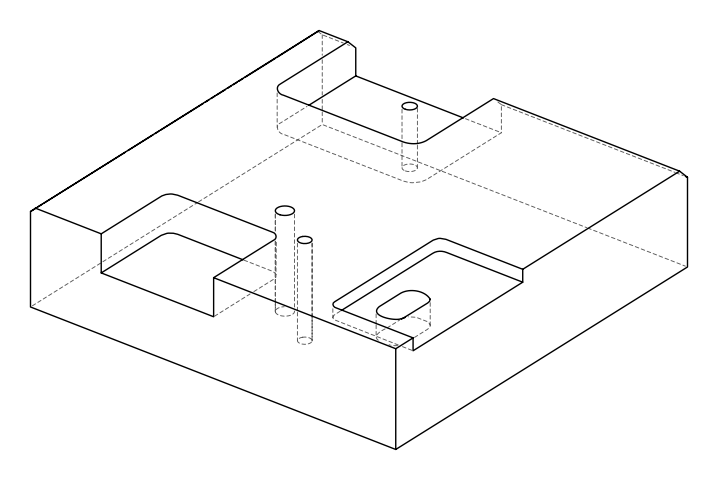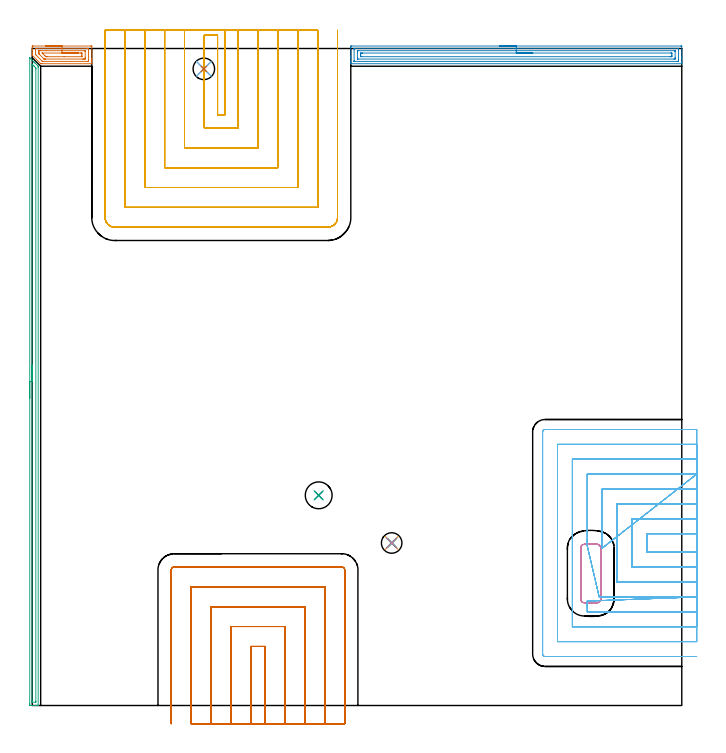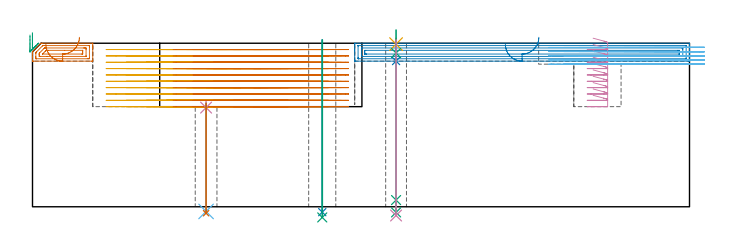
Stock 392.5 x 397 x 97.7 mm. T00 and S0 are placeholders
(PLAN: 16 operations, 11 tool changes, 125.7 min)
(1 AREA_MILL | FG_CHAMFER_SURFACE | UGT0205_001 | 1.36 min | 2413 mm3)
(2 AREA_MILL_1 | FG_CHAMFER_SURFACE_1 | UGT0205_001 | 6.65 min | 11789 mm3)
(3 AREA_MILL_2 | FG_CHAMFER_SURFACE_2 | UGT0205_001 | 6.41 min | 5050 mm3)
(4 MILL_RECTANGULAR_POCKET | POCKET_RECTANGULAR_STRAIGHT | NXT0201_012 | Follow Part, ap 4, ae 75% | 2.91 min | 51397 mm3)
(5 MILL_SLOT | SLOT_PARTIAL_RECTANGULAR | NXT0201_012 | Follow Part, ap 4, ae 75% | 49.98 min | 684217 mm3)
(6 MILL_SLOT_1 | SLOT_PARTIAL_RECTANGULAR_1 | NXT0201_011 | Follow Part, ap 3, ae 75% | 26.41 min | 150851 mm3)
(7 MILL_SLOT_2 | SLOT_PARTIAL_RECTANGULAR_2 | NXT0201_012 | Follow Part, ap 4, ae 75% | 29.53 min | 418292 mm3)
(8 DRILL_THROUGH_HOLE_FROM_SOLID_MATERIAL | STEP1HOLE | NXT0301_065 | 0.41 min | 6746 mm3)
(9 DRILL_TO_ENLARGE_THROUGH_HOLE | STEP1HOLE | UGT0301_286 | 0.43 min | 13349 mm3)
(10 SPOT_DRILL | STEP1HOLE_1 | NXT0321_9005460120000 | 0.04 min | 8 mm3)
(11 SPOT_DRILL_1 | STEP1HOLE_2 | NXT0321_9005460120000 | 0.03 min | 68 mm3)
(12 DRILL_THROUGH_HOLE_INTO_CENTER | STEP1HOLE_1 | NXT0301_042 | 0.27 min | 2288 mm3)
(13 DRILL_TO_ENLARGE_THROUGH_HOLE_1 | STEP1HOLE_1 | NXT0301_101 | 0.27 min | 5524 mm3)
(14 DRILL_BLIND_HOLE_INTO_CENTER | STEP1HOLE_2 | NXT0301_042 | 0.05 min | 403 mm3)
(15 GUN_DRILL_THROUGH_HOLE | STEP1HOLE_2 | UGT0307_004 | 0.52 min | 4515 mm3)
(16 DRILL_TO_ENLARGE_THROUGH_HOLE_2 | STEP1HOLE_2 | UGT0301_519 | 0.42 min | 6868 mm3)
(TOOL UGT0205_001 | Chamfer Mill 20 x 3 x 45 deg. | D20 FL50 Z2)
(TOOL NXT0201_012 | ENDMILL 16mm [2P460-1600-NA 1630] | D16 FL38 Z6)
(TOOL NXT0201_011 | ENDMILL 12mm [2P460-1200-NA 1630] | D12 FL38 Z6)
(TOOL NXT0301_065 | Carbide Drill 9.4mm [860.1-0940-075A1-MM 2214] | D9.4 PA140 FL98 Z2)
(TOOL UGT0301_286 | Twist Drill 16.2 mm | D16.2 PA118 FL125 Z2)
(TOOL NXT0321_9005460120000 | NC Spot Drill, 142deg, 12mm, Carbide, Uncoated | D12 PA142 FL30 Z2)
(TOOL NXT0301_042 | Carbide Drill 7.1mm [860.1-0710-057A1-MM 2214] | D7.1 PA140 FL85 Z2)
(TOOL NXT0301_101 | Carbide Drill 13mm [860.1-1300-104A1-MM 2214] | D13 PA140 FL123 Z2)
(TOOL UGT0307_004 | Gun Drill 8 mm | D8 PA130 FL24 Z1)
(TOOL UGT0301_519 | Carbide Drill 12.4 mm | D12.4 PA118 FL101 Z2)
(OP 1 AREA_MILL)
G17 G21 G94 G90
T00 M6
G54
G17 G0 G90 X8. Y398.5 S1061 M3
G43 Z107.7 H0
Z97.
G94 G1 X8.038 Z96.128 F250.
X8.152 Z95.264
X8.341 Z94.412
X8.603 Z93.58
X8.937 Z92.774
X9.34 Z92.
X9.808 Z91.264
X10.34 Z90.572
X10.929 Z89.929
X11.572 Z89.34
X12.264 Z88.809
X13. Z88.34
X13.774 Z87.937
X14.58 Z87.603
X15.412 Z87.341
X16.264 Z87.152
X17.128 Z87.038
X18. Z87.
X35.398
X35.803 Y398.495 Z87.003
X35.99 Y398.492 Z87.006
X36. Y398.3 Z87.197
Y390.94 Z94.554
Y390.365 Z95.132
Y390.056 Z95.44
Y389.481 Z96.015
Y389.172 Z96.323
Y388.14 Z97.359
X35.992 Y387.815 Z97.676
X35.991 Y387.803 Z97.688
X35.844 Y387.8 Z97.7
X5.955
X5.106 Y387.803 Z97.697
X5.1 Y387.805 Z97.695
X5.063 Y387.837 Z97.663
X0.12 Y392.779 Z92.719
X0.01 Y392.898 Z92.594
X0.002 Y393.014 Z92.479
X0. Y393.3 Z92.199
Y393.326 Z92.173
Y393.858 Z91.641
Y394.476 Z91.019
Y395.669 Z89.828
Y396.244 Z89.25
Y397.725 Z87.771
X0.003 Y398.012 Z87.484
X0.009 Y398.491 Z87.005
X0.116 Y398.494 Z87.003
X0.602 Y398.5 Z87.
X18.
Y397.086 Z88.414
X32.721
X33.614 Y397.085 Z88.415
X33.658 Y397.084 Z88.416
X33.99 Y397.067 Z88.433
X33.994 Y396.969 Z88.531
X33.999 Y396.746 Z88.754
Y390.056 Z95.444
X33.998 Y389.675 Z95.825
X33.99 Y389.291 Z96.209
X33.976 Y389.221 Z96.279
X33.932 Y389.218 Z96.282
X33.826 Y389.216 Z96.284
X33.614 Y389.214 Z96.286
X33.571
X6.805
X6.38 Y389.216 Z96.284
X6.168 Y389.219 Z96.281
X6.146 Y389.221 Z96.279
X6.116 Y389.244 Z96.256
X6.053 Y389.3 Z96.2
X5.955 Y389.395 Z96.105
X2.386 Y392.965 Z92.535
X2.079 Y393.283 Z92.217
X2.01 Y393.364 Z92.136
X2.005 Y393.465 Z92.035
X2.002 Y393.592 Z91.908
X2. Y393.975 Z91.525
Y395.743 Z89.757
X2.001 Y396.244 Z89.256
X2.002 Y396.625 Z88.875
X2.01 Y397.009 Z88.491
X2.024 Y397.079 Z88.421
X2.068 Y397.082 Z88.418
X2.174 Y397.084 Z88.416
X2.386 Y397.086 Z88.414
X2.429
X18.
Y395.672 Z89.828
X31.829 Y395.671 Z89.829
X31.934 Y395.669 Z89.831
X31.971 Y395.667 Z89.833
X31.985 Y395.666 Z89.834
X31.99 Y395.641 Z89.859
X31.995 Y395.529 Z89.971
X31.999 Y395.36 Z90.14
X32. Y391.655 Z93.845
X31.996 Y390.94 Z94.56
X31.992 Y390.778 Z94.722
X31.977 Y390.635 Z94.865
X31.829 Y390.634 Z94.866
X31.25 Y390.629 Z94.871
X30.937
X30.359 Y390.628 Z94.872
X8.054 Y390.629 Z94.871
X7.74 Y390.63 Z94.87
X7.425 Y390.632 Z94.868
X7.217 Y390.635 Z94.865
X7.165 Y390.645 Z94.855
X7.137 Y390.669 Z94.831
X7.08 Y390.723 Z94.777
X6.859 Y390.94 Z94.56
X4.171 Y393.629 Z91.871
X4.069 Y393.737 Z91.763
X4.021 Y393.791 Z91.709
X4.01 Y393.969 Z91.531
X4.003 Y394.307 Z91.193
X4.001 Y394.476 Z91.024
X4. Y394.645 Z90.855
X4.004 Y395.36 Z90.14
X4.008 Y395.522 Z89.978
X4.023 Y395.665 Z89.835
X4.171 Y395.666 Z89.834
X4.75 Y395.67 Z89.83
X8.731 Y395.672 Z89.828
X18.
Y394.257 Z91.243
X29.373
X29.897 Y394.255 Z91.245
X29.952 Y394.254 Z91.246
X29.984 Y394.251 Z91.249
X29.99 Y394.216 Z91.284
X29.995 Y394.023 Z91.477
X30. Y393.636 Z91.864
Y392.708 Z92.792
X29.998 Y392.288 Z93.212
X29.993 Y392.079 Z93.421
X29.99 Y392.056 Z93.444
X29.976 Y392.05 Z93.45
X29.92 Y392.046 Z93.454
X29.823 Y392.044 Z93.456
X19.228 Y392.043 Z93.457
X9.303
X8.632 Y392.044 Z93.456
X8.408 Y392.045 Z93.455
X8.245 Y392.05 Z93.45
X8.197 Y392.063 Z93.437
X8.084 Y392.171 Z93.329
X7.944 Y392.307 Z93.193
X7.74 Y392.509 Z92.991
X7.541 Y392.708 Z92.792
X6.47 Y393.78 Z91.72
X6.109 Y394.147 Z91.353
X6.012 Y394.248 Z91.252
X6.014 Y394.252 Z91.248
X6.022 Y394.254 Z91.246
X6.08 Y394.256 Z91.244
X18. Y394.257 Z91.243
X18.872 Z91.281
X19.736 Z91.395
X20.588 Z91.583
X21.42 Z91.846
X22.226 Z92.18
X23. Z92.582
X23.736 Z93.051
X24.428 Z93.582
X25.071 Z94.172
X25.66 Z94.815
X26.192 Z95.507
X26.66 Z96.243
X27.063 Z97.016
X27.397 Z97.822
X27.659 Z98.654
X27.848 Z99.506
X27.962 Z100.371
X28. Z101.243
G0 Z107.7
M5
M2
(OP 2 AREA_MILL_1)
G17 G21 G94 G90
T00 M6
G54
G17 G0 G90 X282.5 Y398.5 S1061 M3
G43 Z107.7 H0
Z97.
G94 G1 X282.538 Z96.128 F250.
X282.652 Z95.264
X282.841 Z94.412
X283.103 Z93.58
X283.437 Z92.774
X283.84 Z92.
X284.308 Z91.264
X284.84 Z90.572
X285.429 Z89.929
X286.072 Z89.34
X286.764 Z88.808
X287.5 Z88.34
X288.274 Z87.937
X289.08 Z87.603
X289.912 Z87.341
X290.763 Z87.152
X291.628 Z87.038
X292.5 Z87.
X391.907
X392.311 Y398.496 Z87.002
X392.49 Y398.492 Z87.006
X392.5 Y398.309 Z87.189
Y391.824 Z93.671
Y391.231 Z94.266
Y390.94 Z94.557
Y389.172 Z96.323
Y388.589 Z96.91
Y388.121 Z97.378
Y387.815 Z97.676
X392.492 Y387.803 Z97.688
X392.353 Y387.8 Z97.7
X192.647
X192.509 Y387.803 Z97.688
X192.507 Y387.814 Z97.677
X192.5 Y388.121 Z97.378
Y388.589 Z96.91
Y389.172 Z96.323
Y391.231 Z94.266
Y391.824 Z93.671
Y392.412 Z93.084
Y397.716 Z87.781
X192.503 Y398.012 Z87.485
X192.509 Y398.491 Z87.006
X192.606 Y398.495 Z87.003
X193.093 Y398.5 Z87.
X292.5
Y397.086 Z88.414
X390.344 Y397.085 Z88.415
X390.433 Y397.084 Z88.416
X390.476 Y397.081 Z88.419
X390.49 Y397.079 Z88.421
X390.492 Y397.066 Z88.434
X390.496 Y396.971 Z88.529
X390.5 Y396.756 Z88.744
X390.499 Y390.056 Z95.444
X390.498 Y389.685 Z95.815
X390.49 Y389.311 Z96.189
X390.486 Y389.221 Z96.279
X390.442 Y389.219 Z96.281
X390.336 Y389.216 Z96.284
X390.124 Y389.214 Z96.286
X390.081
X194.656 Y389.215 Z96.285
X194.567 Y389.216 Z96.284
X194.524 Y389.219 Z96.281
X194.51 Y389.221 Z96.279
X194.508 Y389.234 Z96.266
X194.504 Y389.329 Z96.171
X194.501 Y389.544 Z95.956
X194.5 Y396.244 Z89.256
X194.502 Y396.615 Z88.885
X194.51 Y396.989 Z88.511
X194.514 Y397.079 Z88.421
X194.558 Y397.081 Z88.419
X194.664 Y397.084 Z88.416
X194.876 Y397.086 Z88.414
X194.919
X292.5
Y395.672 Z89.828
X388.027 Y395.671 Z89.829
X388.341 Y395.67 Z89.83
X388.445 Y395.668 Z89.832
X388.479 Y395.665 Z89.835
X388.49 Y395.658 Z89.842
X388.494 Y395.622 Z89.878
X388.498 Y395.518 Z89.982
X388.5 Y395.36 Z90.14
Y395.203 Z90.297
Y391.666 Z93.834
X388.499 Y390.94 Z94.56
X388.497 Y390.785 Z94.715
X388.488 Y390.636 Z94.864
X388.341 Y390.633 Z94.867
X387.763 Y390.629 Z94.871
X196.973
X196.659 Y390.63 Z94.87
X196.555 Y390.632 Z94.868
X196.521 Y390.635 Z94.865
X196.51 Y390.642 Z94.858
X196.506 Y390.678 Z94.822
X196.502 Y390.782 Z94.718
X196.5 Y390.94 Z94.56
Y391.097 Z94.403
Y394.634 Z90.866
X196.501 Y395.36 Z90.14
X196.503 Y395.515 Z89.985
X196.512 Y395.664 Z89.836
X196.659 Y395.667 Z89.833
X197.237 Y395.671 Z89.829
X292.5 Y395.672 Z89.828
Y394.257 Z91.243
X385.887
X386.405 Y394.253 Z91.247
X386.461 Y394.251 Z91.249
X386.49 Y394.247 Z91.253
X386.492 Y394.207 Z91.293
X386.496 Y394.021 Z91.479
X386.5 Y393.65 Z91.85
Y392.766 Z92.734
Y392.708 Z92.792
X386.494 Y392.295 Z93.205
X386.49 Y392.089 Z93.411
X386.483 Y392.049 Z93.451
X386.433 Y392.047 Z93.453
X386.335 Y392.045 Z93.455
X385.666 Y392.043 Z93.457
X385.446
X199.112
X198.595 Y392.047 Z93.453
X198.539 Y392.049 Z93.451
X198.51 Y392.053 Z93.447
X198.508 Y392.093 Z93.407
X198.504 Y392.279 Z93.221
X198.5 Y392.65 Z92.85
Y393.534 Z91.966
Y393.592 Z91.908
X198.506 Y394.005 Z91.495
X198.51 Y394.211 Z91.289
X198.517 Y394.251 Z91.249
X198.567 Y394.253 Z91.247
X198.665 Y394.255 Z91.245
X199.334 Y394.257 Z91.243
X199.554
X292.5
X293.372 Z91.281
X294.236 Z91.395
X295.088 Z91.583
X295.92 Z91.846
X296.726 Z92.18
X297.5 Z92.582
X298.236 Z93.051
X298.928 Z93.582
X299.571 Z94.172
X300.16 Z94.815
X300.692 Z95.507
X301.16 Z96.243
X301.563 Z97.016
X301.897 Z97.822
X302.159 Z98.654
X302.348 Z99.506
X302.462 Z100.371
X302.5 Z101.243
G0 Z107.7
M5
M2
(OP 3 AREA_MILL_2)
G17 G21 G94 G90
T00 M6
G54
G17 G0 G90 X-1.5 Y185.7 S1061 M3
G43 Z107.7 H0
Z102.6
G94 G1 Y185.738 Z101.728 F250.
Y185.852 Z100.863
Y186.041 Z100.012
Y186.303 Z99.18
Y186.637 Z98.374
Y187.04 Z97.6
Y187.509 Z96.864
Y188.04 Z96.172
Y188.629 Z95.529
Y189.272 Z94.939
Y189.964 Z94.408
Y190.7 Z93.94
Y191.474 Z93.537
Y192.28 Z93.203
Y193.112 Z92.941
Y193.964 Z92.752
Y194.828 Z92.638
Y195.7 Z92.6
X-1.499 Y391.384 Z92.599
X-1.495 Y391.386 Z92.603
X-1.485 Y391.384 Z92.613
X-1.186 Y391.087 Z92.913
X-0.177 Y390.077 Z93.923
X0.175 Y389.727 Z94.271
X0.649 Y389.251 Z94.749
X0.898 Y389.003 Z94.996
X1.05 Y388.852 Z95.145
X1.196 Y388.705 Z95.294
X1.344 Y388.557 Z95.442
X1.487 Y388.415 Z95.583
X1.625 Y388.276 Z95.723
X1.791 Y388.11 Z95.889
X1.925 Y387.977 Z96.021
X2.054 Y387.847 Z96.152
X3.238 Y386.664 Z97.335
X3.573 Y386.325 Z97.673
X3.593 Y386.301 Z97.693
X3.6 Y385.432 Z97.7
Y0.165
X3.597 Y0.01 Z97.688
X3.468 Y0.002 Z97.561
X3.333 Y0. Z97.432
X3.008 Z97.107
X2.363 Z96.457
X1.165 Z95.261
X0.612 Z94.706
X-1.138 Y0.001 Z92.958
X-1.357 Y0.004 Z92.739
X-1.492 Y0.01 Z92.604
X-1.497 Y0.245 Z92.601
X-1.5 Y0.611 Z92.6
Y0.981
Y195.7
X-0.086 Z94.014
X-0.085 Y387.037 Z94.015
X-0.084 Y387.218 Z94.016
X-0.081 Y387.429 Z94.019
X-0.079 Y387.516 Z94.021
X-0.026 Y387.466 Z94.074
X0.231 Y387.218 Z94.331
X0.612 Y386.838 Z94.712
X1.126 Y386.325 Z95.226
X1.487 Y385.961 Z95.587
X2.009 Y385.432 Z96.109
X2.179 Y385.249 Z96.279
X2.181 Y385.075 Z96.281
X2.185 Y384.72 Z96.285
Y2.578
X2.183 Y2.397 Z96.283
X2.179 Y2.042 Z96.279
X2.173 Y2.01 Z96.273
X2.109 Y2.006 Z96.209
X2.006 Y2.002 Z96.106
X1.876 Y2. Z95.976
X0.125 Y2.001 Z94.225
X-0.03 Y2.006 Z94.07
X-0.059 Y2.01 Z94.041
X-0.079 Y2.015 Z94.021
X-0.08 Y2.05 Z94.02
X-0.084 Y2.215 Z94.016
X-0.085 Y2.397 Z94.015
X-0.086 Y3.109 Z94.014
Y195.7
Y196.572 Z94.052
Y197.437 Z94.166
Y198.288 Z94.355
Y199.12 Z94.617
Y199.926 Z94.951
Y200.7 Z95.354
Y201.436 Z95.823
Y202.128 Z96.354
Y202.771 Z96.943
Y203.36 Z97.586
Y203.892 Z98.278
Y204.36 Z99.014
Y204.763 Z99.788
Y205.097 Z100.594
Y205.359 Z101.426
Y205.548 Z102.278
Y205.662 Z103.143
Y205.7 Z104.014
G0 Z107.7
M5
M2
(OP 4 MILL_RECTANGULAR_POCKET)
G17 G21 G94 G90
T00 M6
G54
G17 G0 G90 X334.925 Y62.1 S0 M3
G43 Z107.7 H1
Z100.7
G94 G1 X341.452 Z98.951 F250.
X341.861 Y62.164 Z98.84
X342.252 Y62.301 Z98.729
X342.612 Y62.505 Z98.618
X342.93 Y62.77 Z98.507
X343.195 Y63.088 Z98.396
X343.399 Y63.448 Z98.285
X343.536 Y63.839 Z98.175
X343.6 Y64.248 Z98.064
Y79.75 Z93.91
Y95.1 F500.
G3 X341.3 Y97.4 R2.3
G1 X333.7
G3 X331.4 Y95.1 R2.3
G1 Y64.4
G3 X333.7 Y62.1 R2.3
G1 X341.3
G3 X343.6 Y64.4 R2.3
G1 Y79.75
Y80.75
G0 X334.925 Y62.1 Z96.91
G1 X341.452 Z95.161 F250.
X341.861 Y62.164 Z95.05
X342.252 Y62.301 Z94.939
X342.612 Y62.505 Z94.828
X342.93 Y62.77 Z94.717
X343.195 Y63.088 Z94.606
X343.399 Y63.448 Z94.495
X343.536 Y63.839 Z94.385
X343.6 Y64.248 Z94.274
Y79.75 Z90.12
Y95.1 F500.
G3 X341.3 Y97.4 R2.3
G1 X333.7
G3 X331.4 Y95.1 R2.3
G1 Y64.4
G3 X333.7 Y62.1 R2.3
G1 X341.3
G3 X343.6 Y64.4 R2.3
G1 Y79.75
Y80.75
G0 X334.925 Y62.1 Z93.12
G1 X341.3 Z91.412 F250.
X341.452 Z91.371
X341.861 Y62.164 Z91.26
X342.252 Y62.301 Z91.149
X342.612 Y62.505 Z91.038
X342.93 Y62.77 Z90.927
X343.195 Y63.088 Z90.816
X343.399 Y63.448 Z90.706
X343.536 Y63.839 Z90.595
X343.6 Y64.248 Z90.484
Y79.75 Z86.33
Y95.1 F500.
G3 X341.3 Y97.4 R2.3
G1 X333.7
G3 X331.4 Y95.1 R2.3
G1 Y64.4
G3 X333.7 Y62.1 R2.3
G1 X341.3
G3 X343.6 Y64.4 R2.3
G1 Y79.75
Y80.75
G0 X334.925 Y62.1 Z89.33
G1 X341.3 Z87.622 F250.
X341.452 Z87.581
X341.861 Y62.164 Z87.47
X342.252 Y62.301 Z87.359
X342.612 Y62.505 Z87.248
X342.93 Y62.77 Z87.137
X343.195 Y63.088 Z87.026
X343.399 Y63.448 Z86.916
X343.536 Y63.839 Z86.805
X343.6 Y64.248 Z86.694
Y79.75 Z82.54
Y95.1 F500.
G3 X341.3 Y97.4 R2.3
G1 X333.7
G3 X331.4 Y95.1 R2.3
G1 Y64.4
G3 X333.7 Y62.1 R2.3
G1 X341.3
G3 X343.6 Y64.4 R2.3
G1 Y79.75
Y80.75
G0 X334.925 Y62.1 Z85.54
G1 X341.3 Z83.832 F250.
X341.452 Z83.791
X341.861 Y62.164 Z83.68
X342.252 Y62.301 Z83.569
X342.612 Y62.505 Z83.458
X342.93 Y62.77 Z83.347
X343.195 Y63.088 Z83.236
X343.399 Y63.448 Z83.126
X343.536 Y63.839 Z83.015
X343.6 Y64.248 Z82.904
Y79.75 Z78.75
Y95.1 F500.
G3 X341.3 Y97.4 R2.3
G1 X333.7
G3 X331.4 Y95.1 R2.3
G1 Y64.4
G3 X333.7 Y62.1 R2.3
G1 X341.3
G3 X343.6 Y64.4 R2.3
G1 Y79.75
Y80.75
G0 X334.925 Y62.1 Z81.75
G1 X341.3 Z80.042 F250.
X341.452 Z80.001
X341.861 Y62.164 Z79.89
X342.252 Y62.301 Z79.779
X342.612 Y62.505 Z79.668
X342.93 Y62.77 Z79.557
X343.195 Y63.088 Z79.446
X343.399 Y63.448 Z79.336
X343.536 Y63.839 Z79.225
X343.6 Y64.248 Z79.114
Y79.75 Z74.96
Y95.1 F500.
G3 X341.3 Y97.4 R2.3
G1 X333.7
G3 X331.4 Y95.1 R2.3
G1 Y64.4
G3 X333.7 Y62.1 R2.3
G1 X341.3
G3 X343.6 Y64.4 R2.3
G1 Y79.75
Y80.75
G0 X334.925 Y62.1 Z77.96
G1 X341.3 Z76.252 F250.
X341.452 Z76.211
X341.861 Y62.164 Z76.1
X342.252 Y62.301 Z75.989
X342.612 Y62.505 Z75.878
X342.93 Y62.77 Z75.767
X343.195 Y63.088 Z75.656
X343.399 Y63.448 Z75.546
X343.536 Y63.839 Z75.435
X343.6 Y64.248 Z75.324
Y79.75 Z71.17
Y95.1 F500.
G3 X341.3 Y97.4 R2.3
G1 X333.7
G3 X331.4 Y95.1 R2.3
G1 Y64.4
G3 X333.7 Y62.1 R2.3
G1 X341.3
G3 X343.6 Y64.4 R2.3
G1 Y79.75
Y80.75
G0 X334.925 Y62.1 Z74.17
G1 X341.3 Z72.462 F250.
X341.452 Z72.421
X341.861 Y62.164 Z72.31
X342.252 Y62.301 Z72.199
X342.612 Y62.505 Z72.088
X342.93 Y62.77 Z71.977
X343.195 Y63.088 Z71.867
X343.399 Y63.448 Z71.756
X343.536 Y63.839 Z71.645
X343.6 Y64.248 Z71.534
Y79.75 Z67.38
Y95.1 F500.
G3 X341.3 Y97.4 R2.3
G1 X333.7
G3 X331.4 Y95.1 R2.3
G1 Y64.4
G3 X333.7 Y62.1 R2.3
G1 X341.3
G3 X343.6 Y64.4 R2.3
G1 Y79.75
Y80.75
G0 X334.925 Y62.1 Z70.38
G1 X341.3 Z68.672 F250.
X341.452 Z68.631
X341.861 Y62.164 Z68.52
X342.252 Y62.301 Z68.409
X342.612 Y62.505 Z68.298
X342.93 Y62.77 Z68.187
X343.195 Y63.088 Z68.077
X343.399 Y63.448 Z67.966
X343.536 Y63.839 Z67.855
X343.6 Y64.248 Z67.744
Y79.75 Z63.59
Y95.1 F500.
G3 X341.3 Y97.4 R2.3
G1 X333.7
G3 X331.4 Y95.1 R2.3
G1 Y64.4
G3 X333.7 Y62.1 R2.3
G1 X341.3
G3 X343.6 Y64.4 R2.3
G1 Y79.75
Y80.75
G0 X334.925 Y62.1 Z66.59
G1 X341.3 Z64.882 F250.
X341.452 Z64.841
X341.861 Y62.164 Z64.73
X342.252 Y62.301 Z64.619
X342.612 Y62.505 Z64.508
X342.93 Y62.77 Z64.397
X343.195 Y63.088 Z64.287
X343.399 Y63.448 Z64.176
X343.536 Y63.839 Z64.065
X343.6 Y64.248 Z63.954
Y79.75 Z59.8
Y95.1 F500.
G3 X341.3 Y97.4 R2.3
G1 X333.7
G3 X331.4 Y95.1 R2.3
G1 Y64.4
G3 X333.7 Y62.1 R2.3
G1 X341.3
G3 X343.6 Y64.4 R2.3
G1 Y79.75
Y80.75
G0 Z107.7
M5
M2
(OP 5 MILL_SLOT)
G17 G21 G94 G90
T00 M6
G54
G17 G0 G90 X116.5 Y408. S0 M3
G43 Z107.7 H1
Z93.91
G94 G1 Y405. F250.
Y357. F500.
X112.
Y405.
X104.
Y349.
X124.5
Y405.
Y408. F250.
X92.
Y405.
Y337. F500.
X136.5
Y405.
Y408. F250.
X80.
Y405.
Y325. F500.
X148.5
Y405.
Y408. F250.
X67.999
X68. Y405.
Y313. F500.
X160.5
Y405.
X160.501 Y408. F250.
X55.999
X56. Y405.
Y301. F500.
X172.5
Y405.
X172.501 Y408. F250.
X44. Y407.995
Y404.995
Y294.9 F500.
G3 X49.9 Y289. R5.9
G1 X178.6
G3 X184.5 Y294.9 R5.9
G1 Y404.996
Y407.996 F250.
G0 X116.5 Y408. Z90.12
G1 Y405.
Y357. F500.
X112.
Y405.
X104.
Y349.
X124.5
Y405.
Y408. F250.
X92.
Y405.
Y337. F500.
X136.5
Y405.
Y408. F250.
X80.
Y405.
Y325. F500.
X148.5
Y405.
Y408. F250.
X68.
Y405.
Y313. F500.
X160.5
Y405.
Y408. F250.
X56.
Y405.
Y301. F500.
X172.5
Y405.
Y408. F250.
X44.
Y405.
Y294.9 F500.
G3 X49.9 Y289. R5.9
G1 X178.6
G3 X184.5 Y294.9 R5.9
G1 Y405.
Y408. F250.
G0 X116.5 Z86.33
G1 Y405.
Y357. F500.
X112.
Y405.
X104.
Y349.
X124.5
Y405.
Y408. F250.
X92.
Y405.
Y337. F500.
X136.5
Y405.
Y408. F250.
X80.
Y405.
Y325. F500.
X148.5
Y405.
Y408. F250.
X68.
Y405.
Y313. F500.
X160.5
Y405.
Y408. F250.
X56.
Y405.
Y301. F500.
X172.5
Y405.
Y408. F250.
X44.
Y405.
Y294.9 F500.
G3 X49.9 Y289. R5.9
G1 X178.6
G3 X184.5 Y294.9 R5.9
G1 Y405.
Y408. F250.
G0 X116.5 Z82.54
G1 Y405.
Y357. F500.
X112.
Y405.
X104.
Y349.
X124.5
Y405.
Y408. F250.
X92.
Y405.
Y337. F500.
X136.5
Y405.
Y408. F250.
X80.
Y405.
Y325. F500.
X148.5
Y405.
Y408. F250.
X68.
Y405.
Y313. F500.
X160.5
Y405.
Y408. F250.
X56.
Y405.
Y301. F500.
X172.5
Y405.
Y408. F250.
X44.
Y405.
Y294.9 F500.
G3 X49.9 Y289. R5.9
G1 X178.6
G3 X184.5 Y294.9 R5.9
G1 Y405.
Y408. F250.
G0 X116.5 Z78.75
G1 Y405.
Y357. F500.
X112.
Y405.
X104.
Y349.
X124.5
Y405.
Y408. F250.
X92.
Y405.
Y337. F500.
X136.5
Y405.
Y408. F250.
X80.
Y405.
Y325. F500.
X148.5
Y405.
Y408. F250.
X68.
Y405.
Y313. F500.
X160.5
Y405.
Y408. F250.
X56.
Y405.
Y301. F500.
X172.5
Y405.
Y408. F250.
X44.
Y405.
Y294.9 F500.
G3 X49.9 Y289. R5.9
G1 X178.6
G3 X184.5 Y294.9 R5.9
G1 Y405.
Y408. F250.
G0 X116.5 Z74.96
G1 Y405.
Y357. F500.
X112.
Y405.
X104.
Y349.
X124.5
Y405.
Y408. F250.
X92.
Y405.
Y337. F500.
X136.5
Y405.
Y408. F250.
X80.
Y405.
Y325. F500.
X148.5
Y405.
Y408. F250.
X68.
Y405.
Y313. F500.
X160.5
Y405.
Y408. F250.
X56.
Y405.
Y301. F500.
X172.5
Y405.
Y408. F250.
X44.
Y405.
Y294.9 F500.
G3 X49.9 Y289. R5.9
G1 X178.6
G3 X184.5 Y294.9 R5.9
G1 Y405.
Y408. F250.
G0 X116.5 Z71.17
G1 Y405.
Y357. F500.
X112.
Y405.
X104.
Y349.
X124.5
Y405.
Y408. F250.
X92.
Y405.
Y337. F500.
X136.5
Y405.
Y408. F250.
X80.
Y405.
Y325. F500.
X148.5
Y405.
Y408. F250.
X68.
Y405.
Y313. F500.
X160.5
Y405.
Y408. F250.
X56.
Y405.
Y301. F500.
X172.5
Y405.
Y408. F250.
X44.
Y405.
Y294.9 F500.
G3 X49.9 Y289. R5.9
G1 X178.6
G3 X184.5 Y294.9 R5.9
G1 Y405.
Y408. F250.
G0 X116.5 Z67.38
G1 Y405.
Y357. F500.
X112.
Y405.
X104.
Y349.
X124.5
Y405.
Y408. F250.
X92.
Y405.
Y337. F500.
X136.5
Y405.
Y408. F250.
X80.
Y405.
Y325. F500.
X148.5
Y405.
Y408. F250.
X68.
Y405.
Y313. F500.
X160.5
Y405.
Y408. F250.
X56.
Y405.
Y301. F500.
X172.5
Y405.
Y408. F250.
X44.
Y405.
Y294.9 F500.
G3 X49.9 Y289. R5.9
G1 X178.6
G3 X184.5 Y294.9 R5.9
G1 Y405.
Y408. F250.
G0 X116.5 Z63.59
G1 Y405.
Y357. F500.
X112.
Y405.
X104.
Y349.
X124.5
Y405.
Y408. F250.
X92.
Y405.
Y337. F500.
X136.5
Y405.
Y408. F250.
X80.
Y405.
Y325. F500.
X148.5
Y405.
Y408. F250.
X68.
Y405.
Y313. F500.
X160.5
Y405.
Y408. F250.
X56.
Y405.
Y301. F500.
X172.5
Y405.
Y408. F250.
X44.
Y405.
Y294.9 F500.
G3 X49.9 Y289. R5.9
G1 X178.6
G3 X184.5 Y294.9 R5.9
G1 Y405.
Y408. F250.
G0 X116.5 Z59.8
G1 Y405.
Y357. F500.
X112.
Y405.
X104.
Y349.
X124.5
Y405.
Y408. F250.
X92.
Y405.
Y337. F500.
X136.5
Y405.
Y408. F250.
X80.
Y405.
Y325. F500.
X148.5
Y405.
Y408. F250.
X68.
Y405.
Y313. F500.
X160.5
Y405.
Y408. F250.
X56.
Y405.
Y301. F500.
X172.5
Y405.
Y408. F250.
X44.
Y405.
Y294.9 F500.
G3 X49.9 Y289. R5.9
G1 X178.6
G3 X184.5 Y294.9 R5.9
G1 Y405.
Y408. F250.
G0 Z107.7
M5
M2
(OP 6 MILL_SLOT_1)
G17 G21 G94 G90
T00 M6
G54
G17 G0 G90 X401.5 Y103.8 S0 M3
G43 Z107.7 H1
Z95.2
G94 G1 X398.5 F250.
X371.4 F500.
Y92.6
X398.5
X401.5 F250.
Y112.8
X398.5
X362.4 F500.
Y83.6
X398.5
X401.5 F250.
Y121.8
X398.5
X353.4 F500.
Y74.6
X398.5
X401.5 F250.
Y130.8
X398.5
X344.4 F500.
Y98.063
Y95.063 F250.
X401.5 Y139.8 F500.
X398.5 F250.
X335.4 F500.
Y99.4
Y96.4 F250.
X342.6 Y65.6 F500.
X345.6 F250.
X398.5 F500.
X401.5 F250.
X335.4 Y63.1 F500.
Y60.1 F250.
Y56.6 F500.
X398.5
X401.5 F250.
Y148.8
X398.5
X326.4 F500.
Y47.6
X398.5
X401.5 F250.
Y157.8
X398.5
X317.4 F500.
Y38.6
X398.5
X401.5 F250.
Y166.8
X398.5
X309.9 F500.
G3 X308.4 Y165.3 R1.5
G1 Y31.1
G3 X309.9 Y29.6 R1.5
G1 X398.5
X401.5 F250.
G0 Y103.8 Z92.7
G1 X398.5
X371.4 F500.
Y92.6
X398.5
X401.5 F250.
Y112.8
X398.5
X362.4 F500.
Y83.6
X398.5
X401.5 F250.
Y121.8
X398.5
X353.4 F500.
Y74.6
X398.5
X401.5 F250.
Y130.8
X398.5
X344.4 F500.
Y98.063
Y95.063 F250.
X401.5 Y139.8 F500.
X398.5 F250.
X335.4 F500.
Y99.4
Y96.4 F250.
X342.6 Y65.6 F500.
X345.6 F250.
X398.5 F500.
X401.5 F250.
X335.4 Y63.1 F500.
Y60.1 F250.
Y56.6 F500.
X398.5
X401.5 F250.
Y148.8
X398.5
X326.4 F500.
Y47.6
X398.5
X401.5 F250.
Y157.8
X398.5
X317.4 F500.
Y38.6
X398.5
X401.5 F250.
Y166.8
X398.5
X309.9 F500.
G3 X308.4 Y165.3 R1.5
G1 Y31.1
G3 X309.9 Y29.6 R1.5
G1 X398.5
X401.5 F250.
G0 Y103.8 Z90.2
G1 X398.5
X371.4 F500.
Y92.6
X398.5
X401.5 F250.
Y112.8
X398.5
X362.4 F500.
Y83.6
X398.5
X401.5 F250.
Y121.8
X398.5
X353.4 F500.
Y74.6
X398.5
X401.5 F250.
Y130.8
X398.5
X344.4 F500.
Y98.063
Y95.063 F250.
X401.5 Y139.8 F500.
X398.5 F250.
X335.4 F500.
Y99.4
Y96.4 F250.
X342.6 Y65.6 F500.
X345.6 F250.
X398.5 F500.
X401.5 F250.
X335.4 Y63.1 F500.
Y60.1 F250.
Y56.6 F500.
X398.5
X401.5 F250.
Y148.8
X398.5
X326.4 F500.
Y47.6
X398.5
X401.5 F250.
Y157.8
X398.5
X317.4 F500.
Y38.6
X398.5
X401.5 F250.
Y166.8
X398.5
X309.9 F500.
G3 X308.4 Y165.3 R1.5
G1 Y31.1
G3 X309.9 Y29.6 R1.5
G1 X398.5
X401.5 F250.
G0 Y103.8 Z87.7
G1 X398.5
X371.4 F500.
Y92.6
X398.5
X401.5 F250.
Y112.8
X398.5
X362.4 F500.
Y83.6
X398.5
X401.5 F250.
Y121.8
X398.5
X353.4 F500.
Y74.6
X398.5
X401.5 F250.
Y130.8
X398.5
X344.4 F500.
Y98.063
Y95.063 F250.
X401.5 Y139.8 F500.
X398.5 F250.
X335.4 F500.
Y99.4
Y96.4 F250.
X342.6 Y65.6 F500.
X345.6 F250.
X398.5 F500.
X401.5 F250.
X335.4 Y63.1 F500.
Y60.1 F250.
Y56.6 F500.
X398.5
X401.5 F250.
Y148.8
X398.5
X326.4 F500.
Y47.6
X398.5
X401.5 F250.
Y157.8
X398.5
X317.4 F500.
Y38.6
X398.5
X401.5 F250.
Y166.8
X398.5
X309.9 F500.
G3 X308.4 Y165.3 R1.5
G1 Y31.1
G3 X309.9 Y29.6 R1.5
G1 X398.5
X401.5 F250.
G0 Y103.8 Z85.2
G1 X398.5
X371.4 F500.
Y92.6
X398.5
X401.5 F250.
Y112.8
X398.5
X362.4 F500.
Y83.6
X398.5
X401.5 F250.
Y121.8
X398.5
X353.4 F500.
Y74.6
X398.5
X401.5 F250.
Y130.8
X398.5
X344.4 F500.
Y98.063
Y95.063 F250.
X401.5 Y139.8 F500.
X398.5 F250.
X335.4 F500.
Y99.4
Y96.4 F250.
X342.6 Y65.6 F500.
X345.6 F250.
X398.5 F500.
X401.5 F250.
X335.4 Y63.1 F500.
Y60.1 F250.
Y56.6 F500.
X398.5
X401.5 F250.
Y148.8
X398.5
X326.4 F500.
Y47.6
X398.5
X401.5 F250.
Y157.8
X398.5
X317.4 F500.
Y38.6
X398.5
X401.5 F250.
Y166.8
X398.5
X309.9 F500.
G3 X308.4 Y165.3 R1.5
G1 Y31.1
G3 X309.9 Y29.6 R1.5
G1 X398.5
X401.5 F250.
G0 Z107.7
M5
M2
(OP 7 MILL_SLOT_2)
G17 G21 G94 G90
T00 M6
G54
G17 G0 G90 X140.8 Y-11. S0 M3
G43 Z107.7 H1
Z93.91
G94 G1 Y-8. F250.
Y35.7 F500.
X132.
Y-8.
Y-11. F250.
X152.8
Y-8.
Y47.7 F500.
X120.
Y-8.
Y-11. F250.
X164.8
Y-8.
Y59.7 F500.
X108.
Y-8.
Y-11. F250.
X176.8
Y-8.
Y71.7 F500.
X96.
Y-8.
Y-11. F250.
X188.8
Y-8.
Y81.9 F500.
G3 X187. Y83.7 R1.8
G1 X85.8
G3 X84. Y81.9 R1.8
G1 Y-8.
Y-11. F250.
G0 X140.8 Z90.12
G1 Y-8.
Y35.7 F500.
X132.
Y-8.
Y-11. F250.
X152.8
Y-8.
Y47.7 F500.
X120.
Y-8.
Y-11. F250.
X164.8
Y-8.
Y59.7 F500.
X108.
Y-8.
Y-11. F250.
X176.8
Y-8.
Y71.7 F500.
X96.
Y-8.
Y-11. F250.
X188.8
Y-8.
Y81.9 F500.
G3 X187. Y83.7 R1.8
G1 X85.8
G3 X84. Y81.9 R1.8
G1 Y-8.
Y-11. F250.
G0 X140.8 Z86.33
G1 Y-8.
Y35.7 F500.
X132.
Y-8.
Y-11. F250.
X152.8
Y-8.
Y47.7 F500.
X120.
Y-8.
Y-11. F250.
X164.8
Y-8.
Y59.7 F500.
X108.
Y-8.
Y-11. F250.
X176.8
Y-8.
Y71.7 F500.
X96.
Y-8.
Y-11. F250.
X188.8
Y-8.
Y81.9 F500.
G3 X187. Y83.7 R1.8
G1 X85.8
G3 X84. Y81.9 R1.8
G1 Y-8.
Y-11. F250.
G0 X140.8 Z82.54
G1 Y-8.
Y35.7 F500.
X132.
Y-8.
Y-11. F250.
X152.8
Y-8.
Y47.7 F500.
X120.
Y-8.
Y-11. F250.
X164.8
Y-8.
Y59.7 F500.
X108.
Y-8.
Y-11. F250.
X176.8
Y-8.
Y71.7 F500.
X96.
Y-8.
Y-11. F250.
X188.8
Y-8.
Y81.9 F500.
G3 X187. Y83.7 R1.8
G1 X85.8
G3 X84. Y81.9 R1.8
G1 Y-8.
Y-11. F250.
G0 X140.8 Z78.75
G1 Y-8.
Y35.7 F500.
X132.
Y-8.
Y-11. F250.
X152.8
Y-8.
Y47.7 F500.
X120.
Y-8.
Y-11. F250.
X164.8
Y-8.
Y59.7 F500.
X108.
Y-8.
Y-11. F250.
X176.8
Y-8.
Y71.7 F500.
X96.
Y-8.
Y-11. F250.
X188.8
Y-8.
Y81.9 F500.
G3 X187. Y83.7 R1.8
G1 X85.8
G3 X84. Y81.9 R1.8
G1 Y-8.
Y-11. F250.
G0 X140.8 Z74.96
G1 Y-8.
Y35.7 F500.
X132.
Y-8.
Y-11. F250.
X152.8
Y-8.
Y47.7 F500.
X120.
Y-8.
Y-11. F250.
X164.8
Y-8.
Y59.7 F500.
X108.
Y-8.
Y-11. F250.
X176.8
Y-8.
Y71.7 F500.
X96.
Y-8.
Y-11. F250.
X188.8
Y-8.
Y81.9 F500.
G3 X187. Y83.7 R1.8
G1 X85.8
G3 X84. Y81.9 R1.8
G1 Y-8.
Y-11. F250.
G0 X140.8 Z71.17
G1 Y-8.
Y35.7 F500.
X132.
Y-8.
Y-11. F250.
X152.8
Y-8.
Y47.7 F500.
X120.
Y-8.
Y-11. F250.
X164.8
Y-8.
Y59.7 F500.
X108.
Y-8.
Y-11. F250.
X176.8
Y-8.
Y71.7 F500.
X96.
Y-8.
Y-11. F250.
X188.8
Y-8.
Y81.9 F500.
G3 X187. Y83.7 R1.8
G1 X85.8
G3 X84. Y81.9 R1.8
G1 Y-8.
Y-11. F250.
G0 X140.8 Z67.38
G1 Y-8.
Y35.7 F500.
X132.
Y-8.
Y-11. F250.
X152.8
Y-8.
Y47.7 F500.
X120.
Y-8.
Y-11. F250.
X164.8
Y-8.
Y59.7 F500.
X108.
Y-8.
Y-11. F250.
X176.8
Y-8.
Y71.7 F500.
X96.
Y-8.
Y-11. F250.
X188.8
Y-8.
Y81.9 F500.
G3 X187. Y83.7 R1.8
G1 X85.8
G3 X84. Y81.9 R1.8
G1 Y-8.
Y-11. F250.
G0 X140.8 Z63.59
G1 Y-8.
Y35.7 F500.
X132.
Y-8.
Y-11. F250.
X152.8
Y-8.
Y47.7 F500.
X120.
Y-8.
Y-11. F250.
X164.8
Y-8.
Y59.7 F500.
X108.
Y-8.
Y-11. F250.
X176.8
Y-8.
Y71.7 F500.
X96.
Y-8.
Y-11. F250.
X188.8
Y-8.
Y81.9 F500.
G3 X187. Y83.7 R1.8
G1 X85.8
G3 X84. Y81.9 R1.8
G1 Y-8.
Y-11. F250.
G0 X140.8 Z59.8
G1 Y-8.
Y35.7 F500.
X132.
Y-8.
Y-11. F250.
X152.8
Y-8.
Y47.7 F500.
X120.
Y-8.
Y-11. F250.
X164.8
Y-8.
Y59.7 F500.
X108.
Y-8.
Y-11. F250.
X176.8
Y-8.
Y71.7 F500.
X96.
Y-8.
Y-11. F250.
X188.8
Y-8.
Y81.9 F500.
G3 X187. Y83.7 R1.8
G1 X85.8
G3 X84. Y81.9 R1.8
G1 Y-8.
Y-11. F250.
G0 Z107.7
M5
M2
(OP 8 DRILL_THROUGH_HOLE_FROM_SOLID_MATERIAL)
G17 G21 G94 G90
T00 M6
G54
G17 G0 G90 X173.1 Y127. S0 M3
G43 Z107.7 H1
G94 G81 G98 Z-3.211 F250. R99.7
G80
M5
M2
(OP 9 DRILL_TO_ENLARGE_THROUGH_HOLE)
G17 G21 G94 G90
T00 M6
G54
G17 G0 G90 X173.1 Y127. S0 M3
G43 Z107.7 H0
G94 G73 G98 Z-6.367 F250. Q14.867 R99.7
G80
M5
M2
(OP 10 SPOT_DRILL)
G17 G21 G94 G90
T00 M6
G54
G17 G0 G90 X103.7 Y384.7 S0 M3
G43 Z107.7 H0
G94 G81 G98 Z59.24 F250. R62.8
G80
M5
M2
(OP 11 SPOT_DRILL_1)
G17 G21 G94 G90
T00 M6
G54
G17 G0 G90 X217.2 Y98.2 S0 M3
G43 Z107.7 H0
G94 G81 G98 Z97.166 F250. R100.7
G80
M5
M2
(OP 12 DRILL_THROUGH_HOLE_INTO_CENTER)
G17 G21 G94 G90
T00 M6
G54
G17 G0 G90 X103.7 Y384.7 S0 M3
G43 Z107.7 H1
G94 G73 G98 Z-2.792 F250. Q6.955 R61.8
G80
M5
M2
(OP 13 DRILL_TO_ENLARGE_THROUGH_HOLE_1)
G17 G21 G94 G90
T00 M6
G54
G17 G0 G90 X103.7 Y384.7 S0 M3
G43 Z107.7 H1
G94 G73 G98 Z-3.866 F250. Q12.733 R61.8
G80
M5
M2
(OP 14 DRILL_BLIND_HOLE_INTO_CENTER)
G17 G21 G94 G90
T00 M6
G54
G17 G0 G90 X217.2 Y98.2 S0 M3
G43 Z107.7 H1
G94 G81 G98 Z87.05 F250. R99.7
G80
M5
M2
(OP 15 GUN_DRILL_THROUGH_HOLE)
G17 G21 G94 G90
T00 M6
G54
G17 G0 G90 X217.2 Y98.2 M8
G43 Z107.7 H0
Z105.605
S716 M3
G94 G1 Z91.835 F125. M26
G4 X.084
Z4. F250.
G4 X.084
Z-3.365 F125.
G4 X.084
M5
M9
G0 Z105.605
Z107.7
M2
(OP 16 DRILL_TO_ENLARGE_THROUGH_HOLE_2)
G17 G21 G94 G90
T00 M6
G54
G17 G0 G90 X217.2 Y98.2 S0 M3
G43 Z107.7 H0
G94 G73 G98 Z-5.225 F250. Q11.436 R99.7
G80
M5
M2
